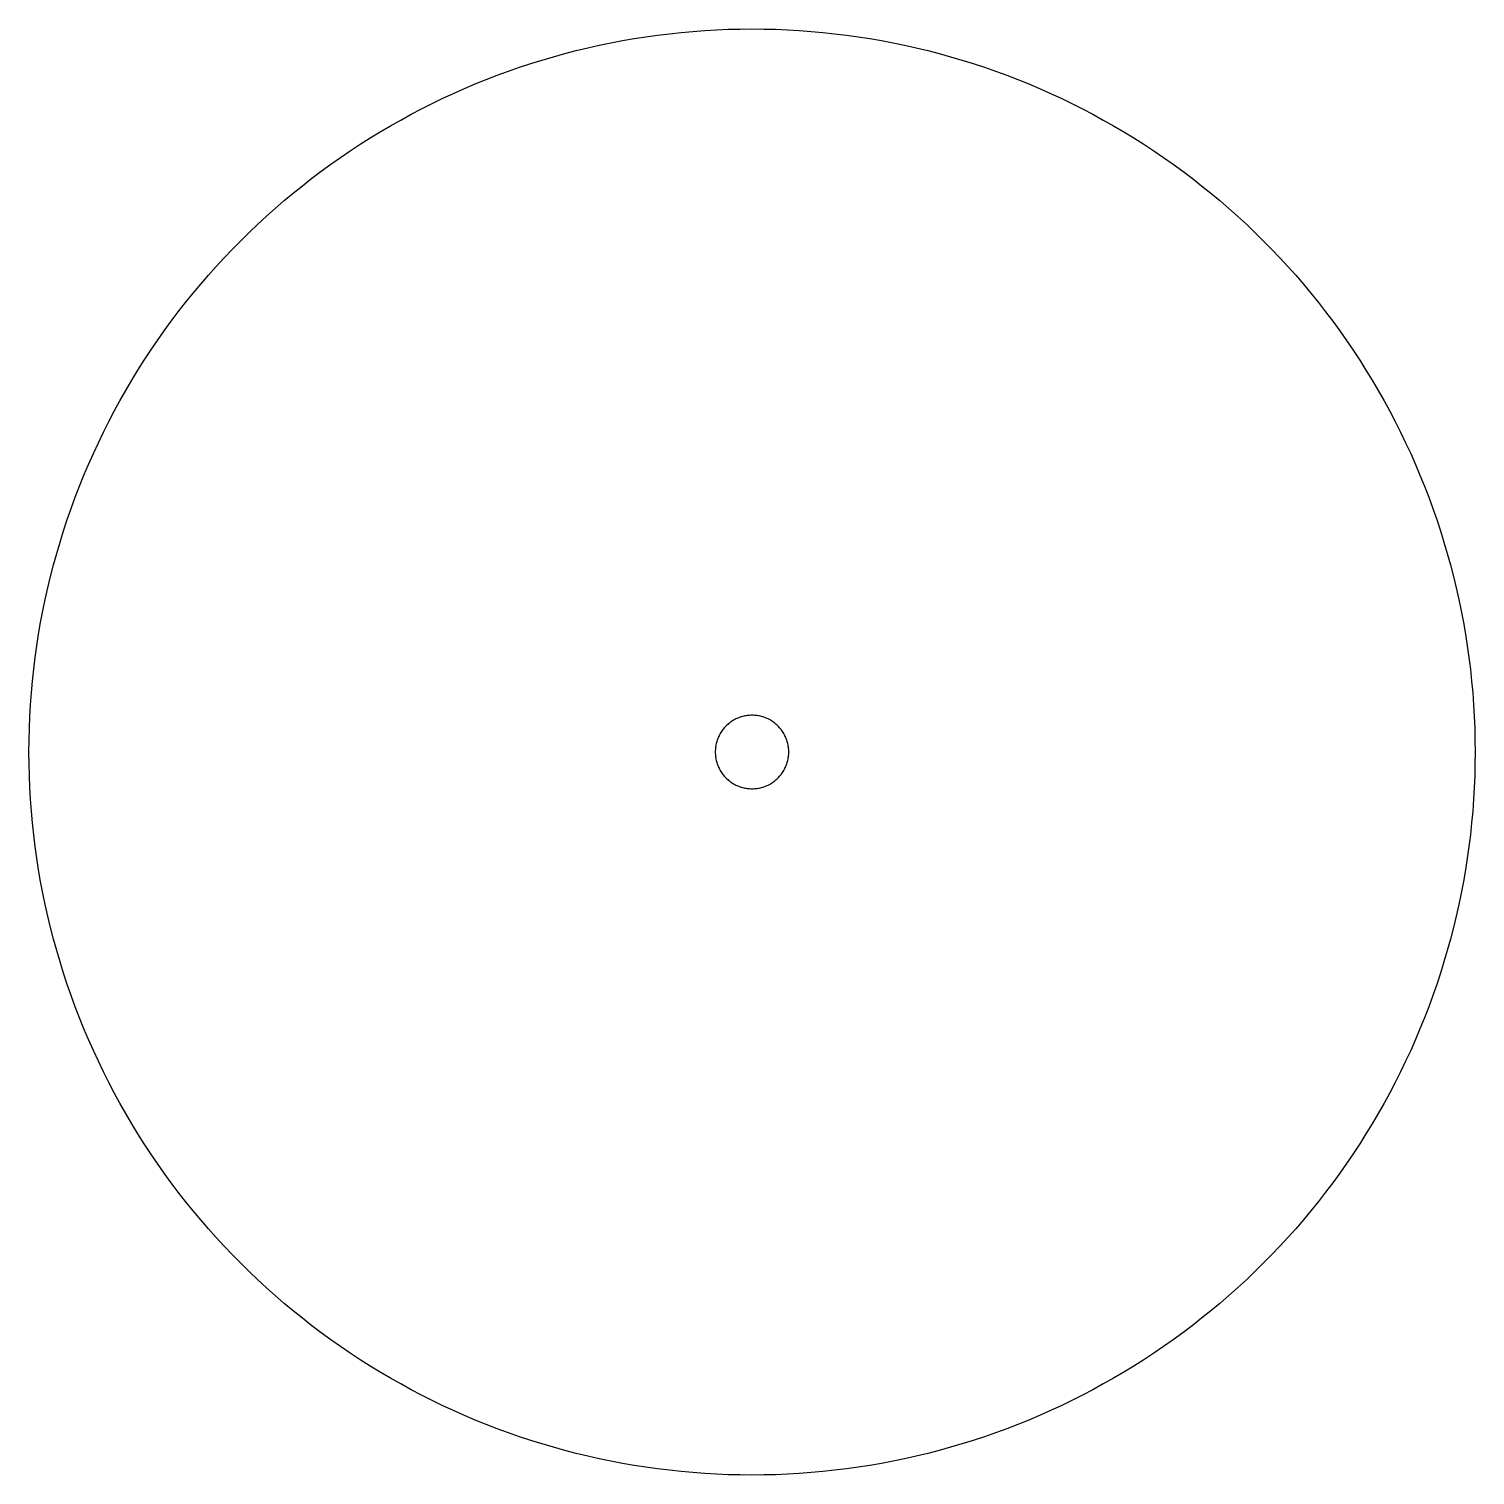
# Model space of a CAD drawing. Header units: millimetres. Extents: x 0 to 377, y 0 to 280.
# Drawn here: x 112.8 to 236.8, y 2 to 126 of the extents above; entities that cross this region are included whole.
import ezdxf

# ---------------------------------------------------------------- set-up
doc = ezdxf.new("R2010")
doc.units = ezdxf.units.MM
doc.layers.add('CUT', color=1, linetype='Continuous')

msp = doc.modelspace()

# ---------------------------------------------------------------- linework, layer by layer
at = {"layer": 'CUT'}
for points in [[(236.76, 62.99), (236.74, 61.97), (236.7, 60.96), (236.64, 59.95), (236.57, 58.93), (236.47, 57.92), (236.37, 56.91), (236.24, 55.91), (236.1, 54.9), (235.94, 53.9), (235.77, 52.9), (235.58, 51.9), (235.38, 50.91), (235.15, 49.92), (234.91, 48.94), (234.66, 47.95), (234.39, 46.98), (234.1, 46), (233.8, 45.03), (233.48, 44.07), (233.15, 43.11), (232.8, 42.16), (232.43, 41.21), (232.05, 40.27), (231.66, 39.34), (231.25, 38.41), (230.82, 37.49), (230.38, 36.58), (229.92, 35.67), (229.45, 34.77), (228.97, 33.88), (228.47, 33), (227.95, 32.13), (227.42, 31.26), (226.88, 30.4), (226.32, 29.55), (225.75, 28.72), (225.17, 27.89), (224.57, 27.07), (223.96, 26.26), (223.34, 25.46), (222.7, 24.67), (222.05, 23.89), (221.39, 23.12), (220.71, 22.36), (220.02, 21.62), (219.32, 20.88), (218.61, 20.16), (217.89, 19.45), (217.16, 18.75), (216.41, 18.06), (215.65, 17.39), (214.88, 16.72), (214.11, 16.07), (213.32, 15.44), (212.52, 14.81), (211.71, 14.2), (210.89, 13.6), (210.06, 13.02), (209.22, 12.45), (208.37, 11.89), (207.51, 11.35), (206.65, 10.82), (205.77, 10.31), (204.89, 9.81), (204, 9.32), (203.1, 8.85), (202.19, 8.39), (201.28, 7.95), (200.36, 7.53), (199.43, 7.12), (198.5, 6.72), (197.56, 6.34), (196.61, 5.97), (195.66, 5.62), (194.7, 5.29), (193.74, 4.97), (192.77, 4.67), (191.8, 4.38), (190.82, 4.11), (189.84, 3.86), (188.85, 3.62), (187.86, 3.4), (186.87, 3.19), (185.87, 3), (184.87, 2.83), (183.87, 2.67), (182.87, 2.53), (181.86, 2.41), (180.85, 2.3), (179.84, 2.21), (178.83, 2.13), (177.81, 2.07), (176.8, 2.03), (175.79, 2.01), (174.77, 2), (173.76, 2.01), (172.74, 2.03), (171.73, 2.07), (170.72, 2.13), (169.71, 2.21), (168.7, 2.3), (167.69, 2.41), (166.68, 2.53), (165.68, 2.67), (164.67, 2.83), (163.67, 3), (162.68, 3.19), (161.68, 3.4), (160.69, 3.62), (159.71, 3.86), (158.73, 4.11), (157.75, 4.38), (156.78, 4.67), (155.81, 4.97), (154.84, 5.29), (153.89, 5.62), (152.93, 5.97), (151.99, 6.34), (151.05, 6.72), (150.11, 7.12), (149.18, 7.53), (148.26, 7.95), (147.35, 8.39), (146.44, 8.85), (145.55, 9.32), (144.66, 9.81), (143.77, 10.31), (142.9, 10.82), (142.03, 11.35), (141.18, 11.89), (140.33, 12.45), (139.49, 13.02), (138.66, 13.6), (137.84, 14.2), (137.03, 14.81), (136.23, 15.44), (135.44, 16.07), (134.66, 16.72), (133.89, 17.39), (133.14, 18.06), (132.39, 18.75), (131.66, 19.45), (130.93, 20.16), (130.22, 20.88), (129.52, 21.62), (128.83, 22.36), (128.16, 23.12), (127.5, 23.89), (126.85, 24.67), (126.21, 25.46), (125.58, 26.26), (124.97, 27.07), (124.38, 27.89), (123.79, 28.72), (123.22, 29.55), (122.66, 30.4), (122.12, 31.26), (121.59, 32.13), (121.08, 33), (120.58, 33.88), (120.09, 34.77), (119.62, 35.67), (119.17, 36.58), (118.73, 37.49), (118.3, 38.41), (117.89, 39.34), (117.49, 40.27), (117.11, 41.21), (116.75, 42.16), (116.4, 43.11), (116.06, 44.07), (115.74, 45.03), (115.44, 46), (115.16, 46.98), (114.89, 47.95), (114.63, 48.94), (114.39, 49.92), (114.17, 50.91), (113.96, 51.9), (113.77, 52.9), (113.6, 53.9), (113.44, 54.9), (113.3, 55.91), (113.18, 56.91), (113.07, 57.92), (112.98, 58.93), (112.91, 59.95), (112.85, 60.96), (112.81, 61.97), (112.78, 62.99), (112.77, 64), (112.78, 65.01), (112.81, 66.03), (112.85, 67.04), (112.91, 68.05), (112.98, 69.07), (113.07, 70.08), (113.18, 71.09), (113.3, 72.09), (113.44, 73.1), (113.6, 74.1), (113.77, 75.1), (113.96, 76.1), (114.17, 77.09), (114.39, 78.08), (114.63, 79.06), (114.89, 80.05), (115.16, 81.02), (115.44, 82), (115.74, 82.97), (116.06, 83.93), (116.4, 84.89), (116.75, 85.84), (117.11, 86.79), (117.49, 87.73), (117.89, 88.66), (118.3, 89.59), (118.73, 90.51), (119.17, 91.42), (119.62, 92.33), (120.09, 93.23), (120.58, 94.12), (121.08, 95), (121.59, 95.87), (122.12, 96.74), (122.66, 97.6), (123.22, 98.45), (123.79, 99.28), (124.38, 100.11), (124.97, 100.93), (125.58, 101.74), (126.21, 102.54), (126.85, 103.33), (127.5, 104.11), (128.16, 104.88), (128.83, 105.64), (129.52, 106.38), (130.22, 107.12), (130.93, 107.84), (131.66, 108.55), (132.39, 109.25), (133.14, 109.94), (133.89, 110.61), (134.66, 111.28), (135.44, 111.93), (136.23, 112.56), (137.03, 113.19), (137.84, 113.8), (138.66, 114.4), (139.49, 114.98), (140.33, 115.55), (141.18, 116.11), (142.03, 116.65), (142.9, 117.18), (143.77, 117.69), (144.66, 118.19), (145.55, 118.68), (146.44, 119.15), (147.35, 119.61), (148.26, 120.05), (149.18, 120.47), (150.11, 120.88), (151.05, 121.28), (151.99, 121.66), (152.93, 122.03), (153.89, 122.38), (154.84, 122.71), (155.81, 123.03), (156.78, 123.33), (157.75, 123.62), (158.73, 123.89), (159.71, 124.14), (160.69, 124.38), (161.68, 124.6), (162.68, 124.81), (163.67, 125), (164.67, 125.17), (165.68, 125.33), (166.68, 125.47), (167.69, 125.59), (168.7, 125.7), (169.71, 125.79), (170.72, 125.87), (171.73, 125.93), (172.74, 125.97), (173.76, 125.99), (174.77, 126), (175.79, 125.99), (176.8, 125.97), (177.81, 125.93), (178.83, 125.87), (179.84, 125.79), (180.85, 125.7), (181.86, 125.59), (182.87, 125.47), (183.87, 125.33), (184.87, 125.17), (185.87, 125), (186.87, 124.81), (187.86, 124.6), (188.85, 124.38), (189.84, 124.14), (190.82, 123.89), (191.8, 123.62), (192.77, 123.33), (193.74, 123.03), (194.7, 122.71), (195.66, 122.38), (196.61, 122.03), (197.56, 121.66), (198.5, 121.28), (199.43, 120.88), (200.36, 120.47), (201.28, 120.05), (202.19, 119.61), (203.1, 119.15), (204, 118.68), (204.89, 118.19), (205.77, 117.69), (206.65, 117.18), (207.51, 116.65), (208.37, 116.11), (209.22, 115.55), (210.06, 114.98), (210.89, 114.4), (211.71, 113.8), (212.52, 113.19), (213.32, 112.56), (214.11, 111.93), (214.88, 111.28), (215.65, 110.61), (216.41, 109.94), (217.16, 109.25), (217.89, 108.55), (218.61, 107.84), (219.32, 107.12), (220.02, 106.38), (220.71, 105.64), (221.39, 104.88), (222.05, 104.11), (222.7, 103.33), (223.34, 102.54), (223.96, 101.74), (224.57, 100.93), (225.17, 100.11), (225.75, 99.28), (226.32, 98.45), (226.88, 97.6), (227.42, 96.74), (227.95, 95.87), (228.47, 95), (228.97, 94.12), (229.45, 93.23), (229.92, 92.33), (230.38, 91.42), (230.82, 90.51), (231.25, 89.59), (231.66, 88.66), (232.05, 87.73), (232.43, 86.79), (232.8, 85.84), (233.15, 84.89), (233.48, 83.93), (233.8, 82.97), (234.1, 82), (234.39, 81.02), (234.66, 80.05), (234.91, 79.06), (235.15, 78.08), (235.38, 77.09), (235.58, 76.1), (235.77, 75.1), (235.94, 74.1), (236.1, 73.1), (236.24, 72.09), (236.37, 71.09), (236.47, 70.08), (236.57, 69.07), (236.64, 68.05), (236.7, 67.04), (236.74, 66.03), (236.76, 65.01), (236.77, 64), (236.76, 62.99)], [(177.92, 64.1), (177.92, 64.21), (177.91, 64.31), (177.9, 64.41), (177.88, 64.51), (177.86, 64.61), (177.84, 64.72), (177.82, 64.82), (177.79, 64.91), (177.76, 65.01), (177.72, 65.11), (177.68, 65.21), (177.64, 65.3), (177.6, 65.39), (177.55, 65.48), (177.5, 65.58), (177.45, 65.66), (177.39, 65.75), (177.33, 65.83), (177.27, 65.92), (177.21, 66), (177.14, 66.08), (177.07, 66.15), (177, 66.23), (176.93, 66.3), (176.85, 66.37), (176.77, 66.43), (176.69, 66.5), (176.61, 66.56), (176.52, 66.62), (176.44, 66.67), (176.35, 66.73), (176.26, 66.78), (176.17, 66.83), (176.07, 66.87), (175.98, 66.91), (175.88, 66.95), (175.79, 66.98), (175.69, 67.01), (175.59, 67.04), (175.49, 67.07), (175.39, 67.09), (175.29, 67.11), (175.18, 67.12), (175.08, 67.13), (174.98, 67.14), (174.88, 67.15), (174.77, 67.15), (174.67, 67.15), (174.57, 67.14), (174.46, 67.13), (174.36, 67.12), (174.26, 67.11), (174.16, 67.09), (174.06, 67.07), (173.96, 67.04), (173.86, 67.01), (173.76, 66.98), (173.66, 66.95), (173.57, 66.91), (173.47, 66.87), (173.38, 66.83), (173.29, 66.78), (173.2, 66.73), (173.11, 66.67), (173.02, 66.62), (172.94, 66.56), (172.86, 66.5), (172.77, 66.43), (172.7, 66.37), (172.62, 66.3), (172.55, 66.23), (172.47, 66.15), (172.4, 66.08), (172.34, 66), (172.27, 65.92), (172.21, 65.83), (172.15, 65.75), (172.1, 65.66), (172.04, 65.58), (171.99, 65.48), (171.95, 65.39), (171.9, 65.3), (171.86, 65.21), (171.82, 65.11), (171.79, 65.01), (171.76, 64.91), (171.73, 64.82), (171.71, 64.72), (171.68, 64.61), (171.66, 64.51), (171.65, 64.41), (171.64, 64.31), (171.63, 64.21), (171.62, 64.1), (171.62, 64), (171.62, 63.9), (171.63, 63.79), (171.64, 63.69), (171.65, 63.59), (171.66, 63.49), (171.68, 63.39), (171.71, 63.28), (171.73, 63.18), (171.76, 63.09), (171.79, 62.99), (171.82, 62.89), (171.86, 62.79), (171.9, 62.7), (171.95, 62.61), (171.99, 62.52), (172.04, 62.42), (172.1, 62.34), (172.15, 62.25), (172.21, 62.17), (172.27, 62.08), (172.34, 62), (172.4, 61.92), (172.47, 61.85), (172.55, 61.77), (172.62, 61.7), (172.7, 61.63), (172.77, 61.57), (172.86, 61.5), (172.94, 61.44), (173.02, 61.38), (173.11, 61.33), (173.2, 61.27), (173.29, 61.22), (173.38, 61.17), (173.47, 61.13), (173.57, 61.09), (173.66, 61.05), (173.76, 61.02), (173.86, 60.99), (173.96, 60.96), (174.06, 60.93), (174.16, 60.91), (174.26, 60.89), (174.36, 60.88), (174.46, 60.87), (174.57, 60.86), (174.67, 60.85), (174.77, 60.85), (174.88, 60.85), (174.98, 60.86), (175.08, 60.87), (175.18, 60.88), (175.29, 60.89), (175.39, 60.91), (175.49, 60.93), (175.59, 60.96), (175.69, 60.99), (175.79, 61.02), (175.88, 61.05), (175.98, 61.09), (176.07, 61.13), (176.17, 61.17), (176.26, 61.22), (176.35, 61.27), (176.44, 61.33), (176.52, 61.38), (176.61, 61.44), (176.69, 61.5), (176.77, 61.57), (176.85, 61.63), (176.93, 61.7), (177, 61.77), (177.07, 61.85), (177.14, 61.92), (177.21, 62), (177.27, 62.08), (177.33, 62.17), (177.39, 62.25), (177.45, 62.34), (177.5, 62.42), (177.55, 62.52), (177.6, 62.61), (177.64, 62.7), (177.68, 62.79), (177.72, 62.89), (177.76, 62.99), (177.79, 63.09), (177.82, 63.18), (177.84, 63.28), (177.86, 63.39), (177.88, 63.49), (177.9, 63.59), (177.91, 63.69), (177.92, 63.79), (177.92, 63.9), (177.92, 64), (177.92, 64.1)]]:
    msp.add_lwpolyline(points, close=True, dxfattribs=at)

doc.saveas('drawing.dxf')
